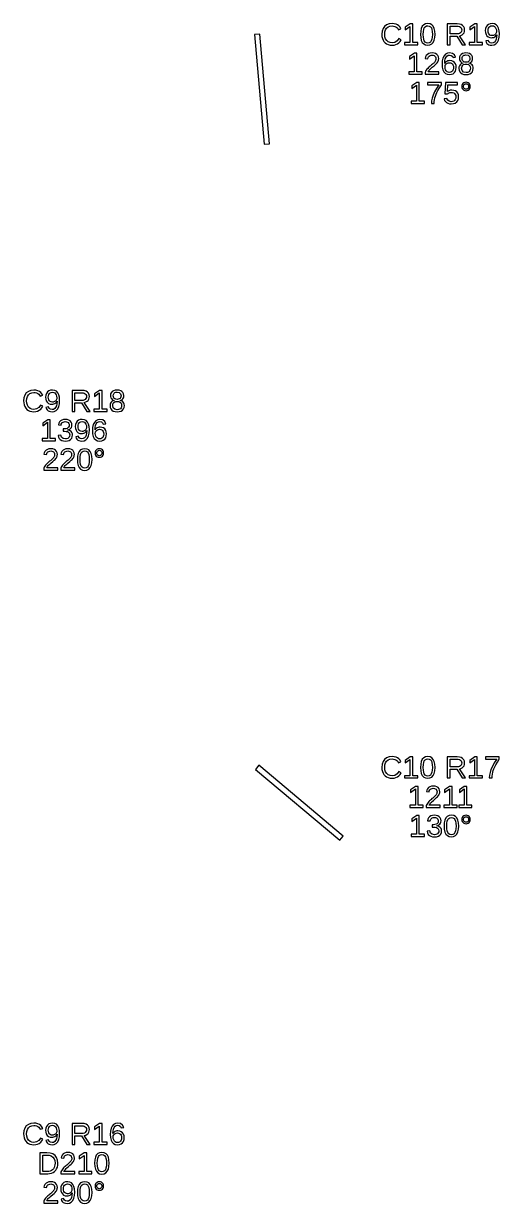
# Model space of a CAD drawing. Extents: x 194 to 2890, y 45 to 1503.
# Drawn here: x 1060.3 to 1190, y 56.1 to 377.9 of the extents above; entities that cross this region are included whole.
import ezdxf

# ---------------------------------------------------------------- set-up
doc = ezdxf.new("R2010")
doc.units = 0
doc.layers.get('0').update_dxf_attribs({"linetype": 'CONTINUOUS'})

msp = doc.modelspace()

# ---------------------------------------------------------------- linework, layer by layer
for points in [[(1161.31, 372.093), (1161.81, 372.222), (1162.26, 372.437), (1162.66, 372.734), (1162.99, 373.109), (1163.26, 373.564), (1162.62, 373.881), (1162.15, 373.219), (1161.55, 372.821), (1160.81, 372.689), (1160.23, 372.76), (1159.73, 372.974), (1159.32, 373.33), (1159.01, 373.803), (1158.83, 374.368), (1158.77, 375.024), (1158.83, 375.685), (1159, 376.244), (1159.3, 376.703), (1159.7, 377.043), (1160.19, 377.247), (1160.78, 377.315), (1161.16, 377.286), (1161.51, 377.198), (1161.83, 377.051), (1162.09, 376.848), (1162.31, 376.593), (1162.47, 376.286), (1163.2, 376.53), (1162.97, 376.961), (1162.67, 377.315), (1162.3, 377.592), (1161.86, 377.791), (1161.35, 377.91), (1160.77, 377.95), (1159.96, 377.863), (1159.28, 377.604), (1158.72, 377.173), (1158.31, 376.589), (1158.06, 375.873), (1157.98, 375.024), (1158.02, 374.441), (1158.13, 373.913), (1158.31, 373.44), (1158.56, 373.028), (1158.89, 372.685), (1159.27, 372.41), (1159.72, 372.21), (1160.22, 372.09), (1160.77, 372.05)], [(1167.8, 372.754), (1166.41, 372.754), (1166.41, 377.864), (1165.73, 377.864), (1164.37, 376.933), (1164.37, 376.241), (1165.67, 377.165), (1165.67, 372.754), (1164.21, 372.754), (1164.21, 372.132), (1167.8, 372.132)], [(1171.12, 372.134), (1171.62, 372.387), (1172.01, 372.807), (1172.29, 373.387), (1172.46, 374.118), (1172.52, 375), (1172.46, 375.894), (1172.3, 376.629), (1172.03, 377.205), (1171.65, 377.619), (1171.16, 377.867), (1170.54, 377.95), (1169.91, 377.868), (1169.4, 377.623), (1169.02, 377.213), (1168.75, 376.64), (1168.59, 375.902), (1168.53, 375), (1168.59, 374.114), (1168.75, 373.382), (1169.03, 372.803), (1169.42, 372.385), (1169.91, 372.134), (1170.51, 372.05)], [(1170.13, 372.711), (1169.81, 372.9), (1169.57, 373.214), (1169.41, 373.664), (1169.31, 374.259), (1169.27, 375), (1169.31, 375.759), (1169.4, 376.362), (1169.57, 376.806), (1169.81, 377.112), (1170.13, 377.295), (1170.54, 377.356), (1170.94, 377.294), (1171.25, 377.108), (1171.49, 376.798), (1171.64, 376.351), (1171.74, 375.751), (1171.77, 375), (1171.74, 374.271), (1171.64, 373.68), (1171.47, 373.226), (1171.23, 372.905), (1170.92, 372.712), (1170.52, 372.648)], [(1176.62, 374.512), (1178.4, 374.512), (1179.89, 372.132), (1180.79, 372.132), (1179.16, 374.601), (1179.57, 374.713), (1179.91, 374.896), (1180.19, 375.151), (1180.4, 375.463), (1180.52, 375.821), (1180.56, 376.225), (1180.5, 376.702), (1180.33, 377.104), (1180.03, 377.431), (1179.63, 377.672), (1179.14, 377.816), (1178.54, 377.864), (1175.84, 377.864), (1175.84, 372.132), (1176.62, 372.132)], [(1176.62, 375.126), (1176.62, 377.242), (1178.46, 377.242), (1178.85, 377.213), (1179.18, 377.125), (1179.44, 376.979), (1179.63, 376.778), (1179.74, 376.524), (1179.78, 376.217), (1179.74, 375.898), (1179.63, 375.63), (1179.44, 375.413), (1179.19, 375.254), (1178.87, 375.158), (1178.49, 375.126)], [(1185.4, 372.754), (1184.01, 372.754), (1184.01, 377.864), (1183.33, 377.864), (1181.98, 376.933), (1181.98, 376.241), (1183.27, 377.165), (1183.27, 372.754), (1181.81, 372.754), (1181.81, 372.132), (1185.4, 372.132)], [(1188.59, 372.138), (1189.1, 372.403), (1189.51, 372.844), (1189.81, 373.448), (1189.99, 374.205), (1190.05, 375.114), (1190, 375.981), (1189.83, 376.691), (1189.56, 377.242), (1189.18, 377.635), (1188.7, 377.871), (1188.11, 377.95), (1187.55, 377.893), (1187.09, 377.721), (1186.71, 377.435), (1186.43, 377.049), (1186.26, 376.578), (1186.2, 376.021), (1186.25, 375.476), (1186.41, 375.009), (1186.66, 374.618), (1187.01, 374.324), (1187.42, 374.147), (1187.9, 374.089), (1188.21, 374.113), (1188.5, 374.187), (1188.77, 374.31), (1189.01, 374.474), (1189.19, 374.67), (1189.33, 374.898), (1189.28, 374.23), (1189.16, 373.672), (1188.96, 373.226), (1188.7, 372.901), (1188.38, 372.705), (1187.99, 372.64), (1187.55, 372.72), (1187.22, 372.958), (1187.02, 373.356), (1186.32, 373.246), (1186.46, 372.865), (1186.65, 372.56), (1186.9, 372.333), (1187.2, 372.176), (1187.56, 372.082), (1187.97, 372.05)], [(1187.75, 374.707), (1187.48, 374.828), (1187.25, 375.03), (1187.08, 375.302), (1186.98, 375.633), (1186.95, 376.021), (1186.98, 376.403), (1187.08, 376.727), (1187.25, 376.996), (1187.48, 377.196), (1187.76, 377.316), (1188.08, 377.356), (1188.42, 377.309), (1188.7, 377.169), (1188.94, 376.935), (1189.11, 376.624), (1189.22, 376.253), (1189.25, 375.822), (1189.24, 375.605), (1189.18, 375.404), (1189.1, 375.22), (1188.98, 375.057), (1188.84, 374.92), (1188.67, 374.811), (1188.48, 374.731), (1188.28, 374.682), (1188.08, 374.666)], [(1127.36, 345.18), (1124.75, 375.065), (1123.25, 374.935), (1125.87, 345.049)], [(1168.96, 364.754), (1167.56, 364.754), (1167.56, 369.864), (1166.89, 369.864), (1165.53, 368.933), (1165.53, 368.241), (1166.83, 369.165), (1166.83, 364.754), (1165.37, 364.754), (1165.37, 364.132), (1168.96, 364.132)], [(1173.58, 364.754), (1170.59, 364.754), (1170.69, 364.946), (1170.82, 365.144), (1170.99, 365.346), (1171.19, 365.559), (1171.44, 365.789), (1171.73, 366.036), (1172.24, 366.457), (1172.62, 366.797), (1172.88, 367.057), (1173.07, 367.277), (1173.22, 367.496), (1173.34, 367.716), (1173.42, 367.936), (1173.47, 368.157), (1173.49, 368.379), (1173.44, 368.843), (1173.28, 369.23), (1173.03, 369.541), (1172.67, 369.768), (1172.23, 369.904), (1171.69, 369.95), (1171.2, 369.905), (1170.77, 369.769), (1170.4, 369.543), (1170.11, 369.24), (1169.92, 368.876), (1169.82, 368.448), (1170.57, 368.379), (1170.63, 368.663), (1170.75, 368.901), (1170.92, 369.093), (1171.14, 369.235), (1171.4, 369.319), (1171.69, 369.348), (1172, 369.319), (1172.25, 369.232), (1172.46, 369.087), (1172.62, 368.89), (1172.71, 368.646), (1172.74, 368.355), (1172.72, 368.13), (1172.67, 367.921), (1172.58, 367.728), (1172.46, 367.547), (1172.32, 367.37), (1172.16, 367.199), (1171.98, 367.031), (1171.78, 366.863), (1171.57, 366.695), (1171.36, 366.522), (1171.14, 366.34), (1170.92, 366.148), (1170.7, 365.943), (1170.49, 365.724), (1170.29, 365.488), (1170.1, 365.233), (1169.93, 364.953), (1169.78, 364.648), (1169.78, 364.132), (1173.58, 364.132)], [(1176.95, 364.108), (1177.41, 364.283), (1177.78, 364.575), (1178.05, 364.967), (1178.21, 365.445), (1178.27, 366.007), (1178.22, 366.528), (1178.06, 366.973), (1177.8, 367.342), (1177.46, 367.618), (1177.04, 367.783), (1176.54, 367.838), (1176.24, 367.817), (1175.97, 367.752), (1175.71, 367.645), (1175.49, 367.496), (1175.3, 367.309), (1175.15, 367.081), (1175.19, 367.761), (1175.3, 368.325), (1175.5, 368.772), (1175.76, 369.096), (1176.08, 369.291), (1176.47, 369.356), (1176.89, 369.278), (1177.21, 369.045), (1177.41, 368.656), (1178.11, 368.782), (1177.78, 369.431), (1177.23, 369.82), (1176.47, 369.95), (1175.87, 369.861), (1175.36, 369.595), (1174.96, 369.152), (1174.66, 368.544), (1174.48, 367.782), (1174.42, 366.866), (1174.48, 366.022), (1174.65, 365.323), (1174.94, 364.77), (1175.33, 364.37), (1175.82, 364.13), (1176.42, 364.05)], [(1176.07, 364.687), (1175.79, 364.828), (1175.55, 365.063), (1175.37, 365.372), (1175.26, 365.734), (1175.22, 366.15), (1175.26, 366.474), (1175.36, 366.749), (1175.54, 366.974), (1175.77, 367.14), (1176.05, 367.239), (1176.37, 367.273), (1176.7, 367.235), (1176.99, 367.122), (1177.22, 366.935), (1177.39, 366.678), (1177.49, 366.358), (1177.52, 365.975), (1177.49, 365.589), (1177.39, 365.263), (1177.22, 364.996), (1177, 364.798), (1176.72, 364.68), (1176.39, 364.64)], [(1181.53, 364.099), (1182.02, 364.247), (1182.4, 364.494), (1182.68, 364.828), (1182.85, 365.24), (1182.91, 365.731), (1182.87, 366.087), (1182.77, 366.401), (1182.6, 366.672), (1182.37, 366.892), (1182.09, 367.047), (1181.75, 367.138), (1181.75, 367.155), (1182.04, 367.247), (1182.29, 367.401), (1182.49, 367.614), (1182.64, 367.873), (1182.73, 368.159), (1182.76, 368.473), (1182.71, 368.895), (1182.55, 369.254), (1182.27, 369.551), (1181.91, 369.773), (1181.46, 369.906), (1180.94, 369.95), (1180.42, 369.905), (1179.99, 369.769), (1179.62, 369.543), (1179.35, 369.244), (1179.19, 368.89), (1179.13, 368.481), (1179.16, 368.167), (1179.25, 367.881), (1179.4, 367.623), (1179.6, 367.407), (1179.85, 367.248), (1180.14, 367.146), (1180.14, 367.13), (1179.83, 367.043), (1179.55, 366.888), (1179.32, 366.666), (1179.14, 366.391), (1179.03, 366.077), (1179, 365.722), (1179.05, 365.229), (1179.23, 364.816), (1179.52, 364.486), (1179.91, 364.244), (1180.39, 364.099), (1180.95, 364.05)], [(1180.63, 367.452), (1180.37, 367.538), (1180.16, 367.681), (1180, 367.88), (1179.91, 368.13), (1179.88, 368.432), (1179.91, 368.728), (1180, 368.971), (1180.15, 369.16), (1180.36, 369.296), (1180.62, 369.377), (1180.94, 369.405), (1181.53, 369.297), (1181.89, 368.972), (1182, 368.432), (1181.97, 368.11), (1181.88, 367.853), (1181.73, 367.661), (1181.53, 367.529), (1181.26, 367.45), (1180.95, 367.423)], [(1180.29, 364.731), (1179.89, 365.126), (1179.75, 365.783), (1179.79, 366.098), (1179.89, 366.365), (1180.07, 366.583), (1180.3, 366.745), (1180.59, 366.842), (1180.94, 366.874), (1181.29, 366.844), (1181.59, 366.754), (1181.83, 366.603), (1182, 366.394), (1182.11, 366.126), (1182.15, 365.8), (1182.11, 365.42), (1182.02, 365.115), (1181.85, 364.886), (1181.62, 364.727), (1181.33, 364.631), (1180.96, 364.599)], [(1169.61, 356.754), (1168.21, 356.754), (1168.21, 361.864), (1167.54, 361.864), (1166.18, 360.933), (1166.18, 360.241), (1167.48, 361.165), (1167.48, 356.754), (1166.02, 356.754), (1166.02, 356.132), (1169.61, 356.132)], [(1172.29, 356.655), (1172.35, 357.166), (1172.45, 357.665), (1172.59, 358.161), (1172.77, 358.662), (1172.99, 359.167), (1173.29, 359.739), (1173.7, 360.44), (1174.23, 361.27), (1174.23, 361.864), (1170.44, 361.864), (1170.44, 361.242), (1173.52, 361.242), (1172.87, 360.228), (1172.35, 359.295), (1171.97, 358.445), (1171.71, 357.648), (1171.55, 356.877), (1171.5, 356.132), (1172.27, 356.132)], [(1177.49, 356.108), (1177.99, 356.282), (1178.4, 356.571), (1178.7, 356.961), (1178.88, 357.437), (1178.94, 357.999), (1178.88, 358.497), (1178.71, 358.929), (1178.43, 359.293), (1178.06, 359.569), (1177.61, 359.734), (1177.08, 359.789), (1176.64, 359.749), (1176.24, 359.627), (1175.9, 359.423), (1176.01, 361.242), (1178.6, 361.242), (1178.6, 361.864), (1175.34, 361.864), (1175.15, 358.78), (1175.87, 358.78), (1176.04, 358.915), (1176.21, 359.021), (1176.38, 359.098), (1176.56, 359.15), (1176.74, 359.181), (1176.93, 359.191), (1177.29, 359.154), (1177.59, 359.043), (1177.84, 358.858), (1178.03, 358.612), (1178.14, 358.321), (1178.17, 357.983), (1178.14, 357.597), (1178.03, 357.271), (1177.84, 357.004), (1177.59, 356.806), (1177.28, 356.688), (1176.92, 356.648), (1176.36, 356.743), (1175.96, 357.026), (1175.73, 357.499), (1174.98, 357.413), (1175.11, 357.006), (1175.32, 356.668), (1175.61, 356.4), (1175.97, 356.206), (1176.4, 356.089), (1176.9, 356.05)], [(1181.25, 359.668), (1181.53, 359.781), (1181.77, 359.968), (1181.96, 360.21), (1182.08, 360.484), (1182.12, 360.79), (1182.08, 361.097), (1181.97, 361.371), (1181.78, 361.612), (1181.53, 361.8), (1181.26, 361.912), (1180.95, 361.95), (1180.64, 361.912), (1180.36, 361.798), (1180.12, 361.608), (1179.93, 361.365), (1179.82, 361.093), (1179.78, 360.79), (1179.82, 360.488), (1179.93, 360.215), (1180.13, 359.972), (1180.37, 359.783), (1180.64, 359.669), (1180.95, 359.631)], [(1180.76, 360.082), (1180.59, 360.154), (1180.44, 360.274), (1180.32, 360.427), (1180.25, 360.599), (1180.23, 360.79), (1180.25, 360.981), (1180.32, 361.154), (1180.44, 361.307), (1180.59, 361.427), (1180.76, 361.499), (1180.95, 361.523), (1181.14, 361.499), (1181.31, 361.429), (1181.46, 361.311), (1181.58, 361.159), (1181.65, 360.986), (1181.67, 360.79), (1181.65, 360.597), (1181.58, 360.424), (1181.46, 360.271), (1181.31, 360.153), (1181.14, 360.082), (1180.95, 360.058)], [(1063.63, 272.093), (1064.13, 272.222), (1064.58, 272.437), (1064.97, 272.734), (1065.3, 273.109), (1065.57, 273.564), (1064.94, 273.881), (1064.47, 273.219), (1063.86, 272.821), (1063.13, 272.689), (1062.54, 272.76), (1062.05, 272.974), (1061.64, 273.33), (1061.33, 273.803), (1061.15, 274.368), (1061.08, 275.024), (1061.14, 275.685), (1061.32, 276.244), (1061.61, 276.703), (1062.01, 277.043), (1062.51, 277.247), (1063.09, 277.315), (1063.48, 277.286), (1063.83, 277.198), (1064.14, 277.051), (1064.41, 276.848), (1064.62, 276.593), (1064.78, 276.286), (1065.52, 276.53), (1065.29, 276.961), (1064.99, 277.315), (1064.62, 277.592), (1064.17, 277.791), (1063.66, 277.91), (1063.09, 277.95), (1062.28, 277.863), (1061.59, 277.604), (1061.04, 277.173), (1060.62, 276.589), (1060.38, 275.873), (1060.3, 275.024), (1060.33, 274.441), (1060.44, 273.913), (1060.63, 273.44), (1060.88, 273.028), (1061.2, 272.685), (1061.59, 272.41), (1062.04, 272.21), (1062.54, 272.09), (1063.09, 272.05)], [(1068.67, 272.138), (1069.18, 272.403), (1069.59, 272.844), (1069.89, 273.448), (1070.07, 274.205), (1070.13, 275.114), (1070.08, 275.981), (1069.91, 276.691), (1069.64, 277.242), (1069.26, 277.635), (1068.78, 277.871), (1068.19, 277.95), (1067.63, 277.893), (1067.17, 277.721), (1066.79, 277.435), (1066.51, 277.049), (1066.34, 276.578), (1066.28, 276.021), (1066.33, 275.476), (1066.49, 275.009), (1066.74, 274.618), (1067.09, 274.324), (1067.5, 274.147), (1067.98, 274.089), (1068.29, 274.113), (1068.58, 274.187), (1068.85, 274.31), (1069.09, 274.474), (1069.27, 274.67), (1069.41, 274.898), (1069.36, 274.23), (1069.24, 273.672), (1069.04, 273.226), (1068.78, 272.901), (1068.46, 272.705), (1068.07, 272.64), (1067.63, 272.72), (1067.3, 272.958), (1067.1, 273.356), (1066.4, 273.246), (1066.54, 272.865), (1066.73, 272.56), (1066.98, 272.333), (1067.28, 272.176), (1067.64, 272.082), (1068.06, 272.05)], [(1067.83, 274.707), (1067.56, 274.828), (1067.33, 275.03), (1067.16, 275.302), (1067.06, 275.633), (1067.03, 276.021), (1067.06, 276.403), (1067.16, 276.727), (1067.33, 276.996), (1067.56, 277.196), (1067.84, 277.316), (1068.16, 277.356), (1068.5, 277.309), (1068.78, 277.169), (1069.02, 276.935), (1069.19, 276.624), (1069.3, 276.253), (1069.33, 275.822), (1069.32, 275.605), (1069.26, 275.404), (1069.18, 275.22), (1069.06, 275.057), (1068.92, 274.92), (1068.75, 274.811), (1068.56, 274.731), (1068.36, 274.682), (1068.16, 274.666)], [(1074.3, 274.512), (1076.09, 274.512), (1077.58, 272.132), (1078.47, 272.132), (1076.84, 274.601), (1077.25, 274.713), (1077.59, 274.896), (1077.87, 275.151), (1078.08, 275.463), (1078.2, 275.821), (1078.24, 276.225), (1078.19, 276.702), (1078.01, 277.104), (1077.72, 277.431), (1077.32, 277.672), (1076.82, 277.816), (1076.22, 277.864), (1073.52, 277.864), (1073.52, 272.132), (1074.3, 272.132)], [(1074.3, 275.126), (1074.3, 277.242), (1076.14, 277.242), (1076.54, 277.213), (1076.86, 277.125), (1077.12, 276.979), (1077.31, 276.778), (1077.42, 276.524), (1077.46, 276.217), (1077.43, 275.898), (1077.31, 275.63), (1077.13, 275.413), (1076.87, 275.254), (1076.56, 275.158), (1076.18, 275.126)], [(1083.09, 272.754), (1081.69, 272.754), (1081.69, 277.864), (1081.01, 277.864), (1079.66, 276.933), (1079.66, 276.241), (1080.95, 277.165), (1080.95, 272.754), (1079.49, 272.754), (1079.49, 272.132), (1083.09, 272.132)], [(1086.39, 272.099), (1086.88, 272.247), (1087.26, 272.494), (1087.54, 272.828), (1087.71, 273.24), (1087.77, 273.731), (1087.73, 274.087), (1087.63, 274.401), (1087.46, 274.672), (1087.23, 274.892), (1086.94, 275.047), (1086.61, 275.138), (1086.61, 275.155), (1086.9, 275.247), (1087.15, 275.401), (1087.35, 275.614), (1087.5, 275.873), (1087.59, 276.159), (1087.62, 276.473), (1087.57, 276.895), (1087.4, 277.254), (1087.13, 277.551), (1086.77, 277.773), (1086.32, 277.906), (1085.8, 277.95), (1085.28, 277.905), (1084.84, 277.769), (1084.48, 277.543), (1084.21, 277.244), (1084.04, 276.89), (1083.99, 276.481), (1084.02, 276.167), (1084.11, 275.881), (1084.26, 275.623), (1084.46, 275.407), (1084.71, 275.248), (1085, 275.146), (1085, 275.13), (1084.68, 275.043), (1084.41, 274.888), (1084.18, 274.666), (1084, 274.391), (1083.89, 274.077), (1083.86, 273.722), (1083.91, 273.229), (1084.09, 272.816), (1084.37, 272.486), (1084.76, 272.244), (1085.24, 272.099), (1085.81, 272.05)], [(1085.49, 275.452), (1085.23, 275.538), (1085.02, 275.681), (1084.86, 275.88), (1084.77, 276.13), (1084.74, 276.432), (1084.77, 276.728), (1084.86, 276.971), (1085.01, 277.16), (1085.22, 277.296), (1085.48, 277.377), (1085.8, 277.405), (1086.39, 277.297), (1086.74, 276.972), (1086.86, 276.432), (1086.83, 276.11), (1086.74, 275.853), (1086.59, 275.661), (1086.38, 275.529), (1086.12, 275.45), (1085.8, 275.423)], [(1085.15, 272.731), (1084.75, 273.126), (1084.61, 273.783), (1084.65, 274.098), (1084.75, 274.365), (1084.93, 274.583), (1085.16, 274.745), (1085.45, 274.842), (1085.8, 274.874), (1086.15, 274.844), (1086.45, 274.754), (1086.69, 274.603), (1086.86, 274.394), (1086.97, 274.126), (1087, 273.8), (1086.97, 273.42), (1086.87, 273.115), (1086.71, 272.886), (1086.48, 272.727), (1086.19, 272.631), (1085.82, 272.599)], [(1068.96, 264.754), (1067.56, 264.754), (1067.56, 269.864), (1066.89, 269.864), (1065.53, 268.933), (1065.53, 268.241), (1066.83, 269.165), (1066.83, 264.754), (1065.37, 264.754), (1065.37, 264.132), (1068.96, 264.132)], [(1072.26, 264.099), (1072.74, 264.244), (1073.13, 264.486), (1073.41, 264.816), (1073.58, 265.225), (1073.63, 265.714), (1073.59, 266.06), (1073.47, 266.363), (1073.28, 266.626), (1073.01, 266.835), (1072.67, 266.978), (1072.27, 267.057), (1072.27, 267.073), (1072.63, 267.179), (1072.93, 267.335), (1073.17, 267.539), (1073.34, 267.791), (1073.44, 268.089), (1073.47, 268.432), (1073.42, 268.875), (1073.26, 269.247), (1073, 269.549), (1072.64, 269.772), (1072.19, 269.905), (1071.66, 269.95), (1071.16, 269.906), (1070.73, 269.774), (1070.36, 269.555), (1070.08, 269.258), (1069.88, 268.892), (1069.78, 268.457), (1070.52, 268.4), (1070.58, 268.678), (1070.69, 268.911), (1070.86, 269.099), (1071.08, 269.237), (1071.35, 269.32), (1071.65, 269.348), (1071.97, 269.318), (1072.24, 269.229), (1072.45, 269.081), (1072.6, 268.882), (1072.69, 268.64), (1072.72, 268.355), (1072.69, 268.068), (1072.57, 267.826), (1072.39, 267.629), (1072.14, 267.483), (1071.83, 267.395), (1071.46, 267.366), (1071.06, 267.366), (1071.06, 266.731), (1071.47, 266.731), (1071.89, 266.702), (1072.24, 266.615), (1072.51, 266.469), (1072.71, 266.271), (1072.83, 266.028), (1072.87, 265.739), (1072.84, 265.41), (1072.73, 265.14), (1072.56, 264.929), (1072.32, 264.778), (1072.03, 264.687), (1071.69, 264.656), (1071.06, 264.769), (1070.64, 265.108), (1070.44, 265.674), (1069.68, 265.604), (1069.79, 265.134), (1070, 264.746), (1070.3, 264.443), (1070.68, 264.225), (1071.15, 264.094), (1071.69, 264.05)], [(1076.78, 264.138), (1077.29, 264.403), (1077.7, 264.844), (1078, 265.448), (1078.18, 266.205), (1078.24, 267.114), (1078.18, 267.981), (1078.02, 268.691), (1077.75, 269.242), (1077.37, 269.635), (1076.88, 269.871), (1076.3, 269.95), (1075.74, 269.893), (1075.28, 269.721), (1074.9, 269.435), (1074.61, 269.049), (1074.45, 268.578), (1074.39, 268.021), (1074.44, 267.476), (1074.6, 267.009), (1074.85, 266.618), (1075.2, 266.324), (1075.61, 266.147), (1076.09, 266.089), (1076.4, 266.113), (1076.69, 266.187), (1076.96, 266.31), (1077.2, 266.474), (1077.38, 266.67), (1077.52, 266.898), (1077.47, 266.23), (1077.35, 265.672), (1077.15, 265.226), (1076.89, 264.901), (1076.57, 264.705), (1076.18, 264.64), (1075.74, 264.72), (1075.41, 264.958), (1075.21, 265.356), (1074.51, 265.246), (1074.65, 264.865), (1074.84, 264.56), (1075.09, 264.333), (1075.39, 264.176), (1075.75, 264.082), (1076.16, 264.05)], [(1075.94, 266.707), (1075.67, 266.828), (1075.44, 267.03), (1075.27, 267.302), (1075.17, 267.633), (1075.14, 268.021), (1075.17, 268.403), (1075.27, 268.727), (1075.44, 268.996), (1075.67, 269.196), (1075.95, 269.316), (1076.27, 269.356), (1076.61, 269.309), (1076.89, 269.169), (1077.12, 268.935), (1077.3, 268.624), (1077.41, 268.253), (1077.44, 267.822), (1077.42, 267.605), (1077.37, 267.404), (1077.29, 267.22), (1077.17, 267.057), (1077.03, 266.92), (1076.86, 266.811), (1076.67, 266.731), (1076.47, 266.682), (1076.27, 266.666)], [(1081.59, 264.108), (1082.04, 264.283), (1082.41, 264.575), (1082.68, 264.967), (1082.85, 265.445), (1082.9, 266.007), (1082.85, 266.528), (1082.7, 266.973), (1082.44, 267.342), (1082.09, 267.618), (1081.67, 267.783), (1081.18, 267.838), (1080.88, 267.817), (1080.6, 267.752), (1080.35, 267.645), (1080.12, 267.496), (1079.94, 267.309), (1079.79, 267.081), (1079.82, 267.761), (1079.94, 268.325), (1080.13, 268.772), (1080.39, 269.096), (1080.71, 269.291), (1081.1, 269.356), (1081.53, 269.278), (1081.84, 269.045), (1082.04, 268.656), (1082.74, 268.782), (1082.41, 269.431), (1081.87, 269.82), (1081.11, 269.95), (1080.5, 269.861), (1080, 269.595), (1079.59, 269.152), (1079.29, 268.544), (1079.12, 267.782), (1079.06, 266.866), (1079.11, 266.022), (1079.29, 265.323), (1079.57, 264.77), (1079.96, 264.37), (1080.46, 264.13), (1081.05, 264.05)], [(1080.71, 264.687), (1080.43, 264.828), (1080.19, 265.063), (1080, 265.372), (1079.9, 265.734), (1079.86, 266.15), (1079.89, 266.474), (1080, 266.749), (1080.17, 266.974), (1080.41, 267.14), (1080.68, 267.239), (1081, 267.273), (1081.34, 267.235), (1081.62, 267.122), (1081.85, 266.935), (1082.02, 266.678), (1082.12, 266.358), (1082.16, 265.975), (1082.12, 265.589), (1082.02, 265.263), (1081.86, 264.996), (1081.63, 264.798), (1081.35, 264.68), (1081.03, 264.64)], [(1069.6, 256.754), (1066.61, 256.754), (1066.71, 256.946), (1066.84, 257.144), (1067.01, 257.346), (1067.21, 257.559), (1067.46, 257.789), (1067.75, 258.036), (1068.26, 258.457), (1068.64, 258.797), (1068.9, 259.057), (1069.09, 259.277), (1069.24, 259.496), (1069.36, 259.716), (1069.44, 259.936), (1069.49, 260.157), (1069.51, 260.379), (1069.46, 260.843), (1069.3, 261.23), (1069.04, 261.541), (1068.69, 261.768), (1068.24, 261.904), (1067.71, 261.95), (1067.21, 261.905), (1066.78, 261.769), (1066.42, 261.543), (1066.13, 261.24), (1065.93, 260.876), (1065.83, 260.448), (1066.58, 260.379), (1066.65, 260.663), (1066.76, 260.901), (1066.94, 261.093), (1067.16, 261.235), (1067.42, 261.319), (1067.71, 261.348), (1068.01, 261.319), (1068.27, 261.232), (1068.48, 261.087), (1068.63, 260.89), (1068.72, 260.646), (1068.75, 260.355), (1068.74, 260.13), (1068.68, 259.921), (1068.59, 259.728), (1068.48, 259.547), (1068.34, 259.37), (1068.17, 259.199), (1067.99, 259.031), (1067.8, 258.863), (1067.59, 258.695), (1067.37, 258.522), (1067.16, 258.34), (1066.94, 258.148), (1066.72, 257.943), (1066.51, 257.724), (1066.31, 257.488), (1066.12, 257.233), (1065.95, 256.953), (1065.8, 256.648), (1065.8, 256.132), (1069.6, 256.132)], [(1074.23, 256.754), (1071.24, 256.754), (1071.34, 256.946), (1071.47, 257.144), (1071.64, 257.346), (1071.85, 257.559), (1072.09, 257.789), (1072.38, 258.036), (1072.89, 258.457), (1073.27, 258.797), (1073.54, 259.057), (1073.72, 259.277), (1073.87, 259.496), (1073.99, 259.716), (1074.07, 259.936), (1074.13, 260.157), (1074.14, 260.379), (1074.09, 260.843), (1073.94, 261.23), (1073.68, 261.541), (1073.32, 261.768), (1072.88, 261.904), (1072.34, 261.95), (1071.85, 261.905), (1071.42, 261.769), (1071.05, 261.543), (1070.76, 261.24), (1070.57, 260.876), (1070.47, 260.448), (1071.22, 260.379), (1071.28, 260.663), (1071.4, 260.901), (1071.57, 261.093), (1071.79, 261.235), (1072.05, 261.319), (1072.34, 261.348), (1072.65, 261.319), (1072.9, 261.232), (1073.11, 261.087), (1073.27, 260.89), (1073.36, 260.646), (1073.39, 260.355), (1073.37, 260.13), (1073.32, 259.921), (1073.23, 259.728), (1073.11, 259.547), (1072.97, 259.37), (1072.81, 259.199), (1072.63, 259.031), (1072.43, 258.863), (1072.22, 258.695), (1072.01, 258.522), (1071.79, 258.34), (1071.57, 258.148), (1071.35, 257.943), (1071.14, 257.724), (1070.94, 257.488), (1070.75, 257.233), (1070.58, 256.953), (1070.44, 256.648), (1070.44, 256.132), (1074.23, 256.132)], [(1077.56, 256.134), (1078.06, 256.387), (1078.45, 256.807), (1078.73, 257.387), (1078.9, 258.118), (1078.96, 259), (1078.91, 259.894), (1078.75, 260.629), (1078.48, 261.205), (1078.1, 261.619), (1077.6, 261.867), (1076.98, 261.95), (1076.35, 261.868), (1075.84, 261.623), (1075.46, 261.213), (1075.19, 260.64), (1075.03, 259.902), (1074.98, 259), (1075.03, 258.114), (1075.2, 257.382), (1075.47, 256.803), (1075.86, 256.385), (1076.35, 256.134), (1076.96, 256.05)], [(1076.57, 256.711), (1076.25, 256.9), (1076.02, 257.214), (1075.85, 257.664), (1075.75, 258.259), (1075.72, 259), (1075.75, 259.759), (1075.85, 260.362), (1076.01, 260.806), (1076.25, 261.112), (1076.57, 261.295), (1076.98, 261.356), (1077.38, 261.294), (1077.7, 261.108), (1077.93, 260.798), (1078.09, 260.351), (1078.18, 259.751), (1078.22, 259), (1078.18, 258.271), (1078.08, 257.68), (1077.91, 257.226), (1077.68, 256.905), (1077.36, 256.712), (1076.97, 256.648)], [(1081.25, 259.668), (1081.53, 259.781), (1081.77, 259.968), (1081.96, 260.21), (1082.08, 260.484), (1082.12, 260.79), (1082.08, 261.097), (1081.97, 261.371), (1081.78, 261.612), (1081.53, 261.8), (1081.26, 261.912), (1080.95, 261.95), (1080.64, 261.912), (1080.36, 261.798), (1080.12, 261.608), (1079.93, 261.365), (1079.82, 261.093), (1079.78, 260.79), (1079.82, 260.488), (1079.93, 260.215), (1080.13, 259.972), (1080.37, 259.783), (1080.64, 259.669), (1080.95, 259.631)], [(1080.76, 260.082), (1080.59, 260.154), (1080.44, 260.274), (1080.32, 260.427), (1080.25, 260.599), (1080.23, 260.79), (1080.25, 260.981), (1080.32, 261.154), (1080.44, 261.307), (1080.59, 261.427), (1080.76, 261.499), (1080.95, 261.523), (1081.14, 261.499), (1081.31, 261.429), (1081.46, 261.311), (1081.58, 261.159), (1081.65, 260.986), (1081.67, 260.79), (1081.65, 260.597), (1081.58, 260.424), (1081.46, 260.271), (1081.31, 260.153), (1081.14, 260.082), (1080.95, 260.058)], [(1161.31, 172.093), (1161.81, 172.222), (1162.26, 172.437), (1162.66, 172.734), (1162.99, 173.109), (1163.26, 173.564), (1162.62, 173.881), (1162.15, 173.219), (1161.55, 172.821), (1160.81, 172.689), (1160.23, 172.76), (1159.73, 172.974), (1159.32, 173.33), (1159.01, 173.803), (1158.83, 174.368), (1158.77, 175.024), (1158.83, 175.685), (1159, 176.244), (1159.3, 176.703), (1159.7, 177.043), (1160.19, 177.247), (1160.78, 177.315), (1161.16, 177.286), (1161.51, 177.198), (1161.83, 177.051), (1162.09, 176.848), (1162.31, 176.593), (1162.47, 176.286), (1163.2, 176.53), (1162.97, 176.961), (1162.67, 177.315), (1162.3, 177.592), (1161.86, 177.791), (1161.35, 177.91), (1160.77, 177.95), (1159.96, 177.863), (1159.28, 177.604), (1158.72, 177.173), (1158.31, 176.589), (1158.06, 175.873), (1157.98, 175.024), (1158.02, 174.441), (1158.13, 173.913), (1158.31, 173.44), (1158.56, 173.028), (1158.89, 172.685), (1159.27, 172.41), (1159.72, 172.21), (1160.22, 172.09), (1160.77, 172.05)], [(1167.8, 172.754), (1166.41, 172.754), (1166.41, 177.864), (1165.73, 177.864), (1164.37, 176.933), (1164.37, 176.241), (1165.67, 177.165), (1165.67, 172.754), (1164.21, 172.754), (1164.21, 172.132), (1167.8, 172.132)], [(1171.12, 172.134), (1171.62, 172.387), (1172.01, 172.807), (1172.29, 173.387), (1172.46, 174.118), (1172.52, 175), (1172.46, 175.894), (1172.3, 176.629), (1172.03, 177.205), (1171.65, 177.619), (1171.16, 177.867), (1170.54, 177.95), (1169.91, 177.868), (1169.4, 177.623), (1169.02, 177.213), (1168.75, 176.64), (1168.59, 175.902), (1168.53, 175), (1168.59, 174.114), (1168.75, 173.382), (1169.03, 172.803), (1169.42, 172.385), (1169.91, 172.134), (1170.51, 172.05)], [(1170.13, 172.711), (1169.81, 172.9), (1169.57, 173.214), (1169.41, 173.664), (1169.31, 174.259), (1169.27, 175), (1169.31, 175.759), (1169.4, 176.362), (1169.57, 176.806), (1169.81, 177.112), (1170.13, 177.295), (1170.54, 177.356), (1170.94, 177.294), (1171.25, 177.108), (1171.49, 176.798), (1171.64, 176.351), (1171.74, 175.751), (1171.77, 175), (1171.74, 174.271), (1171.64, 173.68), (1171.47, 173.226), (1171.23, 172.905), (1170.92, 172.712), (1170.52, 172.648)], [(1176.62, 174.512), (1178.4, 174.512), (1179.89, 172.132), (1180.79, 172.132), (1179.16, 174.601), (1179.57, 174.713), (1179.91, 174.896), (1180.19, 175.151), (1180.4, 175.463), (1180.52, 175.821), (1180.56, 176.225), (1180.5, 176.702), (1180.33, 177.104), (1180.03, 177.431), (1179.63, 177.672), (1179.14, 177.816), (1178.54, 177.864), (1175.84, 177.864), (1175.84, 172.132), (1176.62, 172.132)], [(1176.62, 175.126), (1176.62, 177.242), (1178.46, 177.242), (1178.85, 177.213), (1179.18, 177.125), (1179.44, 176.979), (1179.63, 176.778), (1179.74, 176.524), (1179.78, 176.217), (1179.74, 175.898), (1179.63, 175.63), (1179.44, 175.413), (1179.19, 175.254), (1178.87, 175.158), (1178.49, 175.126)], [(1185.4, 172.754), (1184.01, 172.754), (1184.01, 177.864), (1183.33, 177.864), (1181.98, 176.933), (1181.98, 176.241), (1183.27, 177.165), (1183.27, 172.754), (1181.81, 172.754), (1181.81, 172.132), (1185.4, 172.132)], [(1188.08, 172.655), (1188.14, 173.166), (1188.24, 173.665), (1188.38, 174.161), (1188.56, 174.662), (1188.78, 175.167), (1189.08, 175.739), (1189.5, 176.44), (1190.03, 177.27), (1190.03, 177.864), (1186.24, 177.864), (1186.24, 177.242), (1189.32, 177.242), (1188.66, 176.228), (1188.14, 175.295), (1187.76, 174.445), (1187.5, 173.648), (1187.35, 172.877), (1187.3, 172.132), (1188.06, 172.132)], [(1147.46, 156.291), (1124.48, 175.575), (1123.52, 174.425), (1146.5, 155.142)], [(1169.27, 164.712), (1167.87, 164.712), (1167.87, 169.822), (1167.2, 169.822), (1165.84, 168.89), (1165.84, 168.199), (1167.14, 169.122), (1167.14, 164.712), (1165.67, 164.712), (1165.67, 164.089), (1169.27, 164.089)], [(1173.89, 164.712), (1170.9, 164.712), (1171, 164.904), (1171.13, 165.101), (1171.3, 165.304), (1171.5, 165.517), (1171.75, 165.747), (1172.04, 165.993), (1172.55, 166.414), (1172.93, 166.755), (1173.19, 167.015), (1173.38, 167.234), (1173.53, 167.454), (1173.65, 167.674), (1173.73, 167.894), (1173.78, 168.115), (1173.8, 168.337), (1173.75, 168.801), (1173.59, 169.188), (1173.33, 169.499), (1172.98, 169.726), (1172.54, 169.862), (1172, 169.908), (1171.51, 169.862), (1171.08, 169.727), (1170.71, 169.501), (1170.42, 169.198), (1170.23, 168.833), (1170.13, 168.406), (1170.87, 168.337), (1170.94, 168.621), (1171.06, 168.859), (1171.23, 169.051), (1171.45, 169.192), (1171.71, 169.277), (1172, 169.305), (1172.31, 169.277), (1172.56, 169.19), (1172.77, 169.045), (1172.92, 168.848), (1173.02, 168.604), (1173.05, 168.313), (1173.03, 168.088), (1172.98, 167.879), (1172.89, 167.686), (1172.77, 167.504), (1172.63, 167.328), (1172.47, 167.157), (1172.29, 166.989), (1172.09, 166.821), (1171.88, 166.653), (1171.67, 166.48), (1171.45, 166.297), (1171.23, 166.105), (1171.01, 165.901), (1170.8, 165.681), (1170.6, 165.446), (1170.41, 165.191), (1170.24, 164.911), (1170.09, 164.606), (1170.09, 164.089), (1173.89, 164.089)], [(1178.54, 164.712), (1177.14, 164.712), (1177.14, 169.822), (1176.47, 169.822), (1175.11, 168.89), (1175.11, 168.199), (1176.4, 169.122), (1176.4, 164.712), (1174.94, 164.712), (1174.94, 164.089), (1178.54, 164.089)], [(1182.55, 164.712), (1181.16, 164.712), (1181.16, 169.822), (1180.48, 169.822), (1179.13, 168.89), (1179.13, 168.199), (1180.42, 169.122), (1180.42, 164.712), (1178.96, 164.712), (1178.96, 164.089), (1182.55, 164.089)], [(1169.61, 156.754), (1168.21, 156.754), (1168.21, 161.864), (1167.54, 161.864), (1166.18, 160.933), (1166.18, 160.241), (1167.48, 161.165), (1167.48, 156.754), (1166.02, 156.754), (1166.02, 156.132), (1169.61, 156.132)], [(1172.92, 156.099), (1173.4, 156.244), (1173.78, 156.486), (1174.06, 156.816), (1174.23, 157.225), (1174.28, 157.714), (1174.24, 158.06), (1174.13, 158.363), (1173.93, 158.626), (1173.66, 158.835), (1173.32, 158.978), (1172.93, 159.057), (1172.93, 159.073), (1173.29, 159.179), (1173.58, 159.335), (1173.82, 159.539), (1173.99, 159.791), (1174.09, 160.089), (1174.13, 160.432), (1174.07, 160.875), (1173.91, 161.247), (1173.65, 161.549), (1173.29, 161.772), (1172.84, 161.905), (1172.31, 161.95), (1171.81, 161.906), (1171.38, 161.774), (1171.02, 161.555), (1170.73, 161.258), (1170.53, 160.892), (1170.43, 160.457), (1171.17, 160.4), (1171.23, 160.678), (1171.34, 160.911), (1171.52, 161.099), (1171.74, 161.237), (1172, 161.32), (1172.3, 161.348), (1172.63, 161.318), (1172.89, 161.229), (1173.1, 161.081), (1173.25, 160.882), (1173.34, 160.64), (1173.37, 160.355), (1173.34, 160.068), (1173.23, 159.826), (1173.04, 159.629), (1172.79, 159.483), (1172.48, 159.395), (1172.11, 159.366), (1171.71, 159.366), (1171.71, 158.731), (1172.12, 158.731), (1172.54, 158.702), (1172.89, 158.615), (1173.16, 158.469), (1173.36, 158.271), (1173.48, 158.028), (1173.52, 157.739), (1173.49, 157.41), (1173.38, 157.14), (1173.21, 156.929), (1172.97, 156.778), (1172.68, 156.687), (1172.34, 156.656), (1171.71, 156.769), (1171.29, 157.108), (1171.09, 157.674), (1170.33, 157.604), (1170.45, 157.134), (1170.65, 156.746), (1170.95, 156.443), (1171.34, 156.225), (1171.8, 156.094), (1172.34, 156.05)], [(1177.56, 156.134), (1178.06, 156.387), (1178.45, 156.807), (1178.73, 157.387), (1178.9, 158.118), (1178.96, 159), (1178.91, 159.894), (1178.75, 160.629), (1178.48, 161.205), (1178.1, 161.619), (1177.6, 161.867), (1176.98, 161.95), (1176.35, 161.868), (1175.84, 161.623), (1175.46, 161.213), (1175.19, 160.64), (1175.03, 159.902), (1174.98, 159), (1175.03, 158.114), (1175.2, 157.382), (1175.47, 156.803), (1175.86, 156.385), (1176.35, 156.134), (1176.96, 156.05)], [(1176.57, 156.711), (1176.25, 156.9), (1176.02, 157.214), (1175.85, 157.664), (1175.75, 158.259), (1175.72, 159), (1175.75, 159.759), (1175.85, 160.362), (1176.01, 160.806), (1176.25, 161.112), (1176.57, 161.295), (1176.98, 161.356), (1177.38, 161.294), (1177.7, 161.108), (1177.93, 160.798), (1178.09, 160.351), (1178.18, 159.751), (1178.22, 159), (1178.18, 158.271), (1178.08, 157.68), (1177.91, 157.226), (1177.68, 156.905), (1177.36, 156.712), (1176.97, 156.648)], [(1181.25, 159.668), (1181.53, 159.781), (1181.77, 159.968), (1181.96, 160.21), (1182.08, 160.484), (1182.12, 160.79), (1182.08, 161.097), (1181.97, 161.371), (1181.78, 161.612), (1181.53, 161.8), (1181.26, 161.912), (1180.95, 161.95), (1180.64, 161.912), (1180.36, 161.798), (1180.12, 161.608), (1179.93, 161.365), (1179.82, 161.093), (1179.78, 160.79), (1179.82, 160.488), (1179.93, 160.215), (1180.13, 159.972), (1180.37, 159.783), (1180.64, 159.669), (1180.95, 159.631)], [(1180.76, 160.082), (1180.59, 160.154), (1180.44, 160.274), (1180.32, 160.427), (1180.25, 160.599), (1180.23, 160.79), (1180.25, 160.981), (1180.32, 161.154), (1180.44, 161.307), (1180.59, 161.427), (1180.76, 161.499), (1180.95, 161.523), (1181.14, 161.499), (1181.31, 161.429), (1181.46, 161.311), (1181.58, 161.159), (1181.65, 160.986), (1181.67, 160.79), (1181.65, 160.597), (1181.58, 160.424), (1181.46, 160.271), (1181.31, 160.153), (1181.14, 160.082), (1180.95, 160.058)], [(1063.63, 72.093), (1064.13, 72.222), (1064.58, 72.437), (1064.97, 72.734), (1065.3, 73.109), (1065.57, 73.564), (1064.94, 73.881), (1064.47, 73.219), (1063.86, 72.821), (1063.13, 72.689), (1062.54, 72.76), (1062.05, 72.974), (1061.64, 73.33), (1061.33, 73.803), (1061.15, 74.368), (1061.08, 75.024), (1061.14, 75.685), (1061.32, 76.244), (1061.61, 76.703), (1062.01, 77.043), (1062.51, 77.247), (1063.09, 77.315), (1063.48, 77.286), (1063.83, 77.198), (1064.14, 77.051), (1064.41, 76.848), (1064.62, 76.593), (1064.78, 76.286), (1065.52, 76.53), (1065.29, 76.961), (1064.99, 77.315), (1064.62, 77.592), (1064.17, 77.791), (1063.66, 77.91), (1063.09, 77.95), (1062.28, 77.864), (1061.59, 77.605), (1061.04, 77.173), (1060.62, 76.589), (1060.38, 75.873), (1060.3, 75.024), (1060.33, 74.442), (1060.44, 73.913), (1060.63, 73.44), (1060.88, 73.028), (1061.2, 72.685), (1061.59, 72.41), (1062.04, 72.21), (1062.54, 72.09), (1063.09, 72.05)], [(1068.67, 72.138), (1069.18, 72.403), (1069.59, 72.844), (1069.89, 73.448), (1070.07, 74.205), (1070.13, 75.114), (1070.08, 75.981), (1069.91, 76.691), (1069.64, 77.242), (1069.26, 77.635), (1068.78, 77.871), (1068.19, 77.95), (1067.63, 77.893), (1067.17, 77.721), (1066.79, 77.435), (1066.51, 77.049), (1066.34, 76.578), (1066.28, 76.021), (1066.33, 75.477), (1066.49, 75.009), (1066.74, 74.618), (1067.09, 74.324), (1067.5, 74.147), (1067.98, 74.089), (1068.29, 74.113), (1068.58, 74.187), (1068.85, 74.31), (1069.09, 74.474), (1069.27, 74.67), (1069.41, 74.898), (1069.36, 74.23), (1069.24, 73.672), (1069.04, 73.226), (1068.78, 72.9), (1068.46, 72.705), (1068.07, 72.64), (1067.63, 72.72), (1067.3, 72.958), (1067.1, 73.356), (1066.4, 73.246), (1066.54, 72.865), (1066.73, 72.56), (1066.98, 72.333), (1067.28, 72.176), (1067.64, 72.082), (1068.06, 72.05)], [(1067.83, 74.707), (1067.56, 74.828), (1067.33, 75.031), (1067.16, 75.302), (1067.06, 75.633), (1067.03, 76.021), (1067.06, 76.403), (1067.16, 76.727), (1067.33, 76.996), (1067.56, 77.196), (1067.84, 77.316), (1068.16, 77.356), (1068.5, 77.309), (1068.78, 77.169), (1069.02, 76.935), (1069.19, 76.624), (1069.3, 76.253), (1069.33, 75.822), (1069.32, 75.605), (1069.26, 75.404), (1069.18, 75.22), (1069.06, 75.057), (1068.92, 74.92), (1068.75, 74.811), (1068.56, 74.731), (1068.36, 74.682), (1068.16, 74.666)], [(1074.3, 74.512), (1076.09, 74.512), (1077.58, 72.132), (1078.47, 72.132), (1076.84, 74.601), (1077.25, 74.713), (1077.59, 74.896), (1077.87, 75.15), (1078.08, 75.463), (1078.2, 75.821), (1078.24, 76.225), (1078.19, 76.702), (1078.01, 77.104), (1077.72, 77.431), (1077.32, 77.672), (1076.82, 77.816), (1076.22, 77.864), (1073.52, 77.864), (1073.52, 72.132), (1074.3, 72.132)], [(1083.09, 72.754), (1081.69, 72.754), (1081.69, 77.864), (1081.01, 77.864), (1079.66, 76.933), (1079.66, 76.241), (1080.95, 77.165), (1080.95, 72.754), (1079.49, 72.754), (1079.49, 72.132), (1083.09, 72.132)], [(1086.45, 72.109), (1086.9, 72.283), (1087.27, 72.575), (1087.54, 72.967), (1087.71, 73.445), (1087.76, 74.007), (1087.71, 74.528), (1087.55, 74.973), (1087.3, 75.342), (1086.95, 75.618), (1086.53, 75.783), (1086.04, 75.838), (1085.74, 75.817), (1085.46, 75.752), (1085.21, 75.645), (1084.98, 75.496), (1084.8, 75.308), (1084.64, 75.081), (1084.68, 75.761), (1084.8, 76.325), (1084.99, 76.772), (1085.25, 77.096), (1085.57, 77.291), (1085.96, 77.356), (1086.39, 77.278), (1086.7, 77.045), (1086.9, 76.656), (1087.6, 76.782), (1087.27, 77.431), (1086.73, 77.82), (1085.97, 77.95), (1085.36, 77.861), (1084.85, 77.595), (1084.45, 77.152), (1084.15, 76.544), (1083.98, 75.782), (1083.92, 74.866), (1083.97, 74.022), (1084.14, 73.323), (1084.43, 72.77), (1084.82, 72.37), (1085.31, 72.13), (1085.91, 72.05)], [(1074.3, 75.126), (1074.3, 77.242), (1076.14, 77.242), (1076.54, 77.213), (1076.86, 77.125), (1077.12, 76.98), (1077.31, 76.778), (1077.42, 76.524), (1077.46, 76.217), (1077.43, 75.898), (1077.31, 75.63), (1077.13, 75.413), (1076.87, 75.254), (1076.56, 75.158), (1076.18, 75.126)], [(1085.56, 72.687), (1085.28, 72.828), (1085.05, 73.063), (1084.86, 73.372), (1084.75, 73.734), (1084.72, 74.15), (1084.75, 74.474), (1084.86, 74.749), (1085.03, 74.974), (1085.27, 75.14), (1085.54, 75.239), (1085.86, 75.273), (1086.2, 75.235), (1086.48, 75.123), (1086.71, 74.935), (1086.88, 74.678), (1086.98, 74.358), (1087.02, 73.975), (1086.98, 73.589), (1086.88, 73.263), (1086.72, 72.996), (1086.49, 72.798), (1086.21, 72.68), (1085.89, 72.64)], [(1067.4, 64.171), (1067.89, 64.289), (1068.33, 64.486), (1068.72, 64.756), (1069.05, 65.096), (1069.31, 65.505), (1069.5, 65.973), (1069.62, 66.49), (1069.66, 67.057), (1069.57, 67.886), (1069.31, 68.579), (1068.87, 69.134), (1068.27, 69.54), (1067.52, 69.783), (1066.62, 69.864), (1064.72, 69.864), (1064.72, 64.132), (1066.87, 64.132)], [(1065.5, 64.754), (1065.5, 69.242), (1066.6, 69.242), (1067.28, 69.18), (1067.85, 68.993), (1068.29, 68.682), (1068.62, 68.253), (1068.81, 67.711), (1068.88, 67.057), (1068.85, 66.606), (1068.76, 66.196), (1068.62, 65.828), (1068.42, 65.508), (1068.18, 65.242), (1067.89, 65.031), (1067.55, 64.877), (1067.18, 64.785), (1066.78, 64.754)], [(1074.27, 64.754), (1071.28, 64.754), (1071.38, 64.946), (1071.51, 65.144), (1071.68, 65.346), (1071.89, 65.559), (1072.13, 65.789), (1072.43, 66.036), (1072.93, 66.457), (1073.31, 66.797), (1073.58, 67.057), (1073.76, 67.277), (1073.91, 67.496), (1074.03, 67.716), (1074.12, 67.936), (1074.17, 68.157), (1074.18, 68.379), (1074.13, 68.843), (1073.98, 69.23), (1073.72, 69.541), (1073.36, 69.768), (1072.92, 69.904), (1072.38, 69.95), (1071.89, 69.905), (1071.46, 69.769), (1071.09, 69.543), (1070.8, 69.24), (1070.61, 68.876), (1070.51, 68.448), (1071.26, 68.379), (1071.32, 68.663), (1071.44, 68.901), (1071.61, 69.093), (1071.83, 69.235), (1072.09, 69.319), (1072.38, 69.348), (1072.69, 69.319), (1072.95, 69.232), (1073.15, 69.087), (1073.31, 68.89), (1073.4, 68.646), (1073.43, 68.355), (1073.41, 68.13), (1073.36, 67.921), (1073.27, 67.728), (1073.15, 67.546), (1073.01, 67.37), (1072.85, 67.199), (1072.67, 67.031), (1072.47, 66.863), (1072.26, 66.695), (1072.05, 66.522), (1071.83, 66.34), (1071.61, 66.148), (1071.4, 65.943), (1071.19, 65.724), (1070.98, 65.488), (1070.79, 65.233), (1070.62, 64.953), (1070.48, 64.648), (1070.48, 64.132), (1074.27, 64.132)], [(1078.92, 64.754), (1077.52, 64.754), (1077.52, 69.864), (1076.85, 69.864), (1075.49, 68.933), (1075.49, 68.241), (1076.79, 69.165), (1076.79, 64.754), (1075.33, 64.754), (1075.33, 64.132), (1078.92, 64.132)], [(1082.24, 64.134), (1082.74, 64.386), (1083.13, 64.807), (1083.41, 65.387), (1083.58, 66.118), (1083.64, 67), (1083.58, 67.894), (1083.42, 68.629), (1083.15, 69.205), (1082.77, 69.619), (1082.27, 69.867), (1081.66, 69.95), (1081.03, 69.868), (1080.52, 69.623), (1080.13, 69.213), (1079.87, 68.64), (1079.71, 67.902), (1079.65, 67), (1079.71, 66.114), (1079.87, 65.382), (1080.15, 64.803), (1080.53, 64.385), (1081.03, 64.134), (1081.63, 64.05)], [(1081.25, 64.711), (1080.93, 64.9), (1080.69, 65.214), (1080.53, 65.664), (1080.43, 66.259), (1080.39, 67), (1080.43, 67.76), (1080.52, 68.362), (1080.69, 68.806), (1080.93, 69.112), (1081.25, 69.295), (1081.66, 69.356), (1082.06, 69.294), (1082.37, 69.108), (1082.6, 68.798), (1082.76, 68.351), (1082.86, 67.751), (1082.89, 67), (1082.86, 66.271), (1082.76, 65.68), (1082.59, 65.226), (1082.35, 64.905), (1082.03, 64.712), (1081.64, 64.648)], [(1069.6, 56.754), (1066.61, 56.754), (1066.71, 56.946), (1066.84, 57.144), (1067.01, 57.346), (1067.21, 57.559), (1067.46, 57.789), (1067.75, 58.036), (1068.26, 58.457), (1068.64, 58.797), (1068.9, 59.057), (1069.09, 59.277), (1069.24, 59.496), (1069.36, 59.716), (1069.44, 59.936), (1069.49, 60.157), (1069.51, 60.379), (1069.46, 60.843), (1069.3, 61.23), (1069.04, 61.541), (1068.69, 61.768), (1068.24, 61.904), (1067.71, 61.95), (1067.21, 61.905), (1066.78, 61.769), (1066.42, 61.543), (1066.13, 61.24), (1065.93, 60.876), (1065.83, 60.449), (1066.58, 60.379), (1066.65, 60.663), (1066.76, 60.901), (1066.94, 61.093), (1067.16, 61.235), (1067.42, 61.319), (1067.71, 61.348), (1068.01, 61.319), (1068.27, 61.232), (1068.48, 61.087), (1068.63, 60.89), (1068.72, 60.646), (1068.75, 60.355), (1068.74, 60.13), (1068.68, 59.921), (1068.59, 59.728), (1068.48, 59.547), (1068.34, 59.37), (1068.17, 59.199), (1067.99, 59.031), (1067.8, 58.863), (1067.59, 58.695), (1067.37, 58.522), (1067.16, 58.34), (1066.94, 58.148), (1066.72, 57.943), (1066.51, 57.724), (1066.31, 57.488), (1066.12, 57.233), (1065.95, 56.953), (1065.8, 56.648), (1065.8, 56.132), (1069.6, 56.132)], [(1072.79, 56.138), (1073.31, 56.403), (1073.72, 56.843), (1074.02, 57.448), (1074.2, 58.205), (1074.26, 59.114), (1074.2, 59.981), (1074.04, 60.691), (1073.76, 61.242), (1073.38, 61.635), (1072.9, 61.871), (1072.32, 61.95), (1071.76, 61.893), (1071.29, 61.721), (1070.91, 61.435), (1070.63, 61.049), (1070.46, 60.578), (1070.41, 60.021), (1070.46, 59.477), (1070.61, 59.009), (1070.87, 58.617), (1071.21, 58.324), (1071.63, 58.147), (1072.11, 58.089), (1072.41, 58.113), (1072.7, 58.187), (1072.97, 58.31), (1073.21, 58.474), (1073.4, 58.67), (1073.53, 58.898), (1073.48, 58.23), (1073.36, 57.672), (1073.17, 57.226), (1072.91, 56.901), (1072.58, 56.705), (1072.19, 56.64), (1071.75, 56.72), (1071.43, 56.958), (1071.22, 57.356), (1070.53, 57.246), (1070.67, 56.865), (1070.86, 56.56), (1071.1, 56.333), (1071.4, 56.176), (1071.76, 56.082), (1072.18, 56.05)], [(1071.96, 58.707), (1071.68, 58.828), (1071.46, 59.031), (1071.29, 59.302), (1071.19, 59.633), (1071.15, 60.021), (1071.19, 60.403), (1071.29, 60.727), (1071.46, 60.996), (1071.69, 61.196), (1071.96, 61.316), (1072.29, 61.356), (1072.62, 61.309), (1072.91, 61.169), (1073.14, 60.935), (1073.32, 60.624), (1073.42, 60.253), (1073.46, 59.822), (1073.44, 59.605), (1073.39, 59.404), (1073.3, 59.22), (1073.18, 59.057), (1073.04, 58.92), (1072.87, 58.811), (1072.69, 58.73), (1072.49, 58.682), (1072.28, 58.666)], [(1077.56, 56.134), (1078.06, 56.386), (1078.45, 56.807), (1078.73, 57.387), (1078.9, 58.118), (1078.96, 59), (1078.91, 59.894), (1078.75, 60.629), (1078.48, 61.205), (1078.1, 61.619), (1077.6, 61.867), (1076.98, 61.95), (1076.35, 61.868), (1075.84, 61.623), (1075.46, 61.213), (1075.19, 60.64), (1075.03, 59.902), (1074.98, 59), (1075.03, 58.114), (1075.2, 57.382), (1075.47, 56.803), (1075.86, 56.385), (1076.35, 56.134), (1076.96, 56.05)], [(1076.57, 56.711), (1076.25, 56.9), (1076.02, 57.214), (1075.85, 57.664), (1075.75, 58.259), (1075.72, 59), (1075.75, 59.76), (1075.85, 60.362), (1076.01, 60.806), (1076.25, 61.112), (1076.57, 61.295), (1076.98, 61.356), (1077.38, 61.294), (1077.7, 61.108), (1077.93, 60.798), (1078.09, 60.351), (1078.18, 59.751), (1078.22, 59), (1078.18, 58.271), (1078.08, 57.68), (1077.91, 57.226), (1077.68, 56.905), (1077.36, 56.712), (1076.97, 56.648)], [(1081.25, 59.668), (1081.53, 59.781), (1081.77, 59.968), (1081.96, 60.21), (1082.08, 60.484), (1082.12, 60.79), (1082.08, 61.097), (1081.97, 61.371), (1081.78, 61.612), (1081.53, 61.8), (1081.26, 61.912), (1080.95, 61.95), (1080.64, 61.912), (1080.36, 61.798), (1080.12, 61.608), (1079.93, 61.365), (1079.82, 61.093), (1079.78, 60.79), (1079.82, 60.488), (1079.93, 60.215), (1080.13, 59.972), (1080.37, 59.783), (1080.64, 59.669), (1080.95, 59.631)], [(1080.76, 60.082), (1080.59, 60.154), (1080.44, 60.273), (1080.32, 60.427), (1080.25, 60.599), (1080.23, 60.79), (1080.25, 60.981), (1080.32, 61.154), (1080.44, 61.307), (1080.59, 61.427), (1080.76, 61.499), (1080.95, 61.523), (1081.14, 61.499), (1081.31, 61.429), (1081.46, 61.311), (1081.58, 61.159), (1081.65, 60.986), (1081.67, 60.79), (1081.65, 60.597), (1081.58, 60.424), (1081.46, 60.272), (1081.31, 60.153), (1081.14, 60.082), (1080.95, 60.058)]]:
    msp.add_lwpolyline(points, close=True)

doc.saveas('drawing.dxf')
